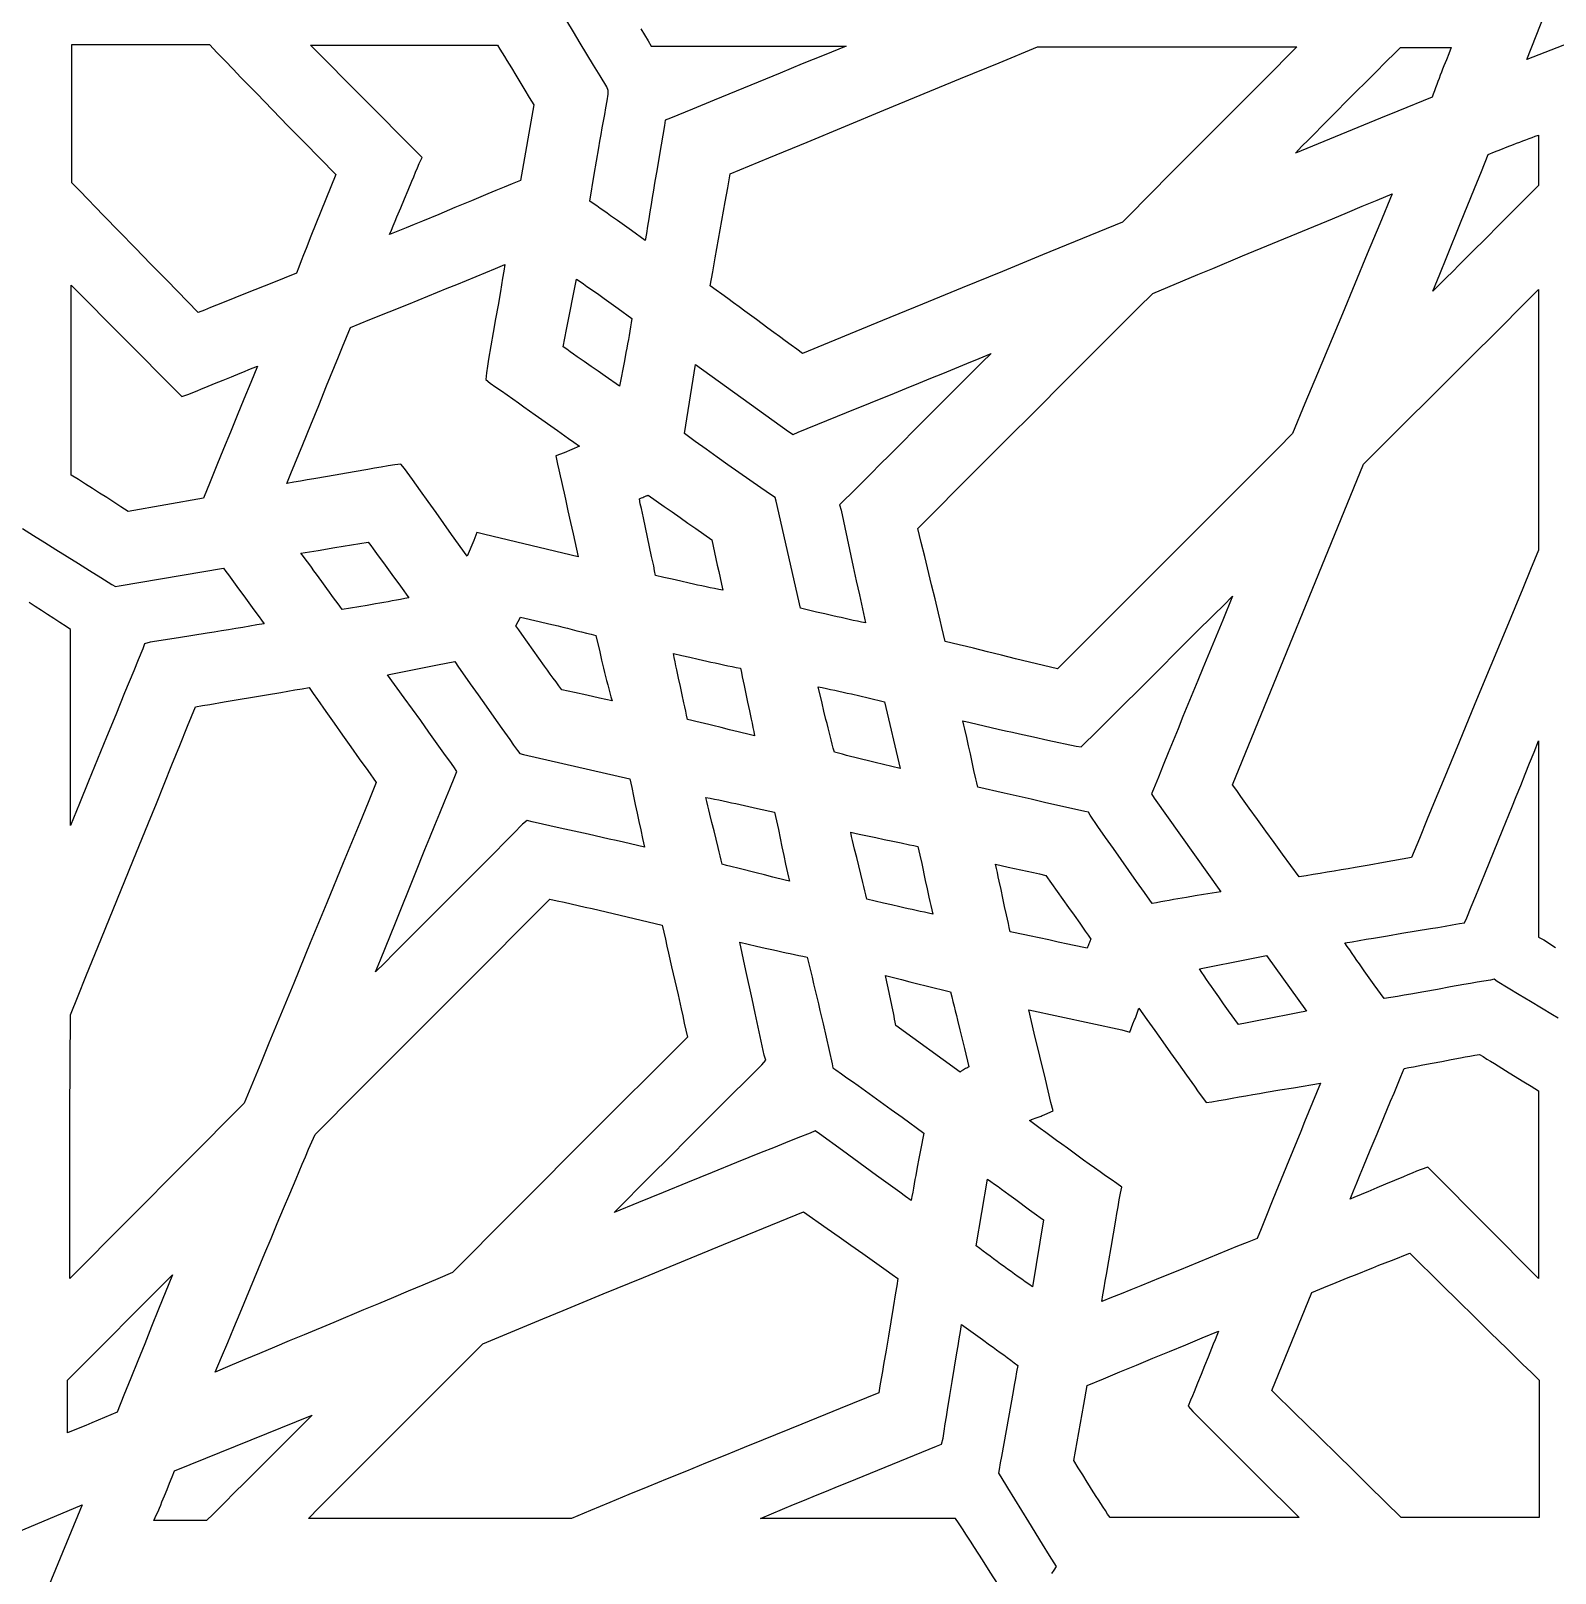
# Model space of a CAD drawing. Extents: x -500 to 500, y -1000 to 1000.
# Drawn here: x -260.9 to -23.2, y -545.5 to -305 of the extents above; entities that cross this region are included whole.
import ezdxf

# ---------------------------------------------------------------- set-up
doc = ezdxf.new("R2010")
doc.units = 0
doc.layers.add('LAYER_1', color=18, linetype='CONTINUOUS')

msp = doc.modelspace()

# ---------------------------------------------------------------- linework, layer by layer
at = {"layer": 'LAYER_1'}
for points in [[(-14.55, -304.35), (-27.68, -309.44), (-22.5, -296.36), (-35.98, -296.25), (-26.53, -286.75), (-37.36, -281.66), (-26.53, -276.57), (-35.98, -267.07), (-22.5, -266.96), (-27.68, -253.88), (-14.55, -258.97)], [(-165.83, -304.68), (-164.67, -306.55), (-164.21, -307.36), (-133.79, -307.36), (-137.21, -308.76), (-140.64, -310.16), (-144.07, -311.57), (-147.5, -312.98), (-150.94, -314.39), (-154.37, -315.8), (-157.79, -317.2), (-161.21, -318.59), (-162.02, -318.94), (-162.13, -319.75), (-162.91, -324.25), (-163.29, -326.49), (-163.67, -328.72), (-163.86, -329.84), (-164.05, -330.96), (-164.23, -332.08), (-164.42, -333.2), (-164.6, -334.32), (-164.78, -335.44), (-164.95, -336.57), (-165.13, -337.7), (-167.29, -336.13), (-168.37, -335.36), (-169.45, -334.58), (-170.53, -333.82), (-171.07, -333.44), (-171.61, -333.06), (-172.15, -332.68), (-172.69, -332.3), (-173.23, -331.93), (-173.77, -331.56), (-173.08, -327.39), (-172.73, -325.31), (-172.37, -323.22), (-172.19, -322.18), (-172.01, -321.14), (-171.83, -320.1), (-171.65, -319.06), (-171.46, -318.02), (-171.27, -316.97), (-171.08, -315.93), (-170.89, -314.89), (-170.89, -314.31), (-171.12, -313.73), (-172.16, -312.03), (-173.19, -310.33), (-174.23, -308.61), (-175.27, -306.89), (-176.3, -305.16), (-177.34, -303.43)], [(-262.25, -382.61), (-260.52, -383.7), (-258.78, -384.78), (-257.03, -385.87), (-255.28, -386.95), (-253.53, -388.04), (-251.78, -389.13), (-250.04, -390.21), (-248.31, -391.3), (-247.73, -391.64), (-247.16, -391.53), (-230.91, -388.75), (-230.52, -389.29), (-230.13, -389.83), (-229.34, -390.92), (-228.54, -392.01), (-227.75, -393.09), (-226.95, -394.18), (-226.15, -395.26), (-225.36, -396.35), (-224.97, -396.89), (-224.58, -397.43), (-225.68, -397.63), (-226.79, -397.82), (-227.89, -398.01), (-229, -398.19), (-230.11, -398.38), (-231.22, -398.56), (-232.34, -398.74), (-233.45, -398.92), (-235.67, -399.28), (-237.89, -399.63), (-242.32, -400.33), (-243.24, -400.56), (-243.47, -401.37), (-244.18, -403.08), (-244.89, -404.8), (-245.6, -406.51), (-246.31, -408.23), (-247.71, -411.66), (-249.12, -415.1), (-251.93, -421.99), (-253.34, -425.45), (-254.76, -428.92), (-254.76, -399.17), (-254.76, -398.36), (-255.45, -397.89), (-256.41, -397.27), (-257.36, -396.64), (-258.32, -396.02), (-259.28, -395.4), (-260.24, -394.77), (-261.2, -394.15)], [(-22.79, -458.92), (-23.65, -458.41), (-25.38, -457.38), (-27.11, -456.35), (-28.84, -455.31), (-32.29, -453.23), (-32.75, -452.88), (-33.33, -453), (-34.37, -453.18), (-35.4, -453.35), (-36.44, -453.53), (-37.48, -453.71), (-39.55, -454.08), (-41.62, -454.45), (-43.7, -454.82), (-45.77, -455.18), (-46.81, -455.36), (-47.85, -455.54), (-48.88, -455.72), (-49.92, -455.89), (-51.47, -453.72), (-52.25, -452.64), (-53.02, -451.55), (-53.78, -450.47), (-54.16, -449.93), (-54.54, -449.38), (-54.91, -448.84), (-55.29, -448.3), (-55.66, -447.75), (-56.03, -447.21), (-54.92, -447.02), (-53.82, -446.83), (-52.71, -446.64), (-51.6, -446.45), (-49.37, -446.08), (-47.14, -445.71), (-44.9, -445.34), (-42.66, -444.97), (-41.54, -444.78), (-40.41, -444.59), (-39.29, -444.4), (-38.17, -444.2), (-37.36, -444.09), (-37.02, -443.28), (-36.32, -441.56), (-35.63, -439.85), (-34.23, -436.41), (-31.43, -429.54), (-30.02, -426.1), (-29.32, -424.38), (-28.62, -422.65), (-27.92, -420.92), (-27.23, -419.19), (-26.53, -417.46), (-25.84, -415.72), (-25.84, -445.36), (-25.84, -446.29), (-25.03, -446.75), (-23.17, -447.92)], [(-110.09, -547.26), (-111.33, -545.32), (-112.56, -543.39), (-113.79, -541.46), (-114.41, -540.5), (-115.03, -539.54), (-115.65, -538.58), (-116.28, -537.63), (-116.74, -536.93), (-147.16, -536.93), (-145.45, -536.22), (-143.74, -535.5), (-142.03, -534.79), (-140.31, -534.09), (-138.6, -533.38), (-136.88, -532.68), (-135.16, -531.97), (-133.45, -531.27), (-130.01, -529.88), (-126.58, -528.48), (-123.15, -527.09), (-119.74, -525.7), (-118.93, -525.35), (-118.7, -524.43), (-118.53, -523.32), (-118.35, -522.21), (-118.17, -521.11), (-117.99, -520), (-117.63, -517.79), (-117.26, -515.57), (-116.89, -513.36), (-116.53, -511.14), (-116.35, -510.04), (-116.17, -508.93), (-115.99, -507.82), (-115.82, -506.72), (-114.73, -507.5), (-113.64, -508.28), (-112.54, -509.07), (-111.44, -509.86), (-110.89, -510.25), (-110.34, -510.65), (-109.79, -511.05), (-109.24, -511.45), (-108.69, -511.86), (-108.15, -512.26), (-107.6, -512.67), (-107.06, -513.08), (-107.24, -514.1), (-107.41, -515.12), (-107.59, -516.14), (-107.77, -517.16), (-108.14, -519.2), (-108.5, -521.23), (-108.87, -523.26), (-109.23, -525.28), (-109.59, -527.29), (-109.77, -528.29), (-109.94, -529.29), (-110.06, -529.87), (-109.71, -530.45), (-108.63, -532.19), (-107.55, -533.94), (-106.47, -535.69), (-105.39, -537.45), (-103.23, -540.97), (-102.15, -542.72), (-101.07, -544.46), (-101.42, -545), (-101.76, -545.54)], [(-304.53, -548.16), (-309.95, -534.85), (-296.7, -540.4), (-296.81, -526.28), (-286.68, -536.35), (-281.49, -523.16), (-276.19, -536.35), (-266.17, -526.28), (-266.17, -540.4), (-252.92, -534.85), (-258.45, -548.16)]]:
    msp.add_lwpolyline(points, dxfattribs=at)
for points in [[(-231.87, -308.41), (-230.64, -309.69), (-229.41, -310.96), (-228.18, -312.24), (-225.72, -314.77), (-223.25, -317.31), (-220.79, -319.83), (-218.33, -322.35), (-213.4, -327.39), (-214.18, -329.31), (-214.96, -331.23), (-215.73, -333.16), (-216.5, -335.09), (-217.26, -337.02), (-218.02, -338.95), (-218.4, -339.91), (-218.77, -340.87), (-219.14, -341.83), (-219.51, -342.79), (-221.45, -343.57), (-223.38, -344.33), (-227.21, -345.86), (-229.12, -346.62), (-231.03, -347.38), (-231.98, -347.76), (-232.93, -348.15), (-233.88, -348.54), (-234.83, -348.93), (-239.76, -343.89), (-242.22, -341.37), (-244.68, -338.84), (-247.14, -336.31), (-249.61, -333.77), (-250.84, -332.5), (-252.07, -331.22), (-253.3, -329.95), (-254.53, -328.67), (-254.53, -307.13), (-233.1, -307.13)], [(-187.81, -307.83), (-187.44, -308.42), (-187.08, -309.01), (-186.72, -309.59), (-186.01, -310.76), (-185.31, -311.92), (-183.91, -314.23), (-183.22, -315.38), (-182.53, -316.51), (-184.6, -328.32), (-185.87, -328.84), (-187.15, -329.37), (-188.42, -329.89), (-189.7, -330.42), (-192.25, -331.48), (-194.8, -332.54), (-197.34, -333.61), (-199.89, -334.67), (-201.17, -335.2), (-202.44, -335.72), (-203.72, -336.25), (-204.99, -336.77), (-204.71, -336.07), (-204.42, -335.38), (-204.14, -334.69), (-203.85, -333.99), (-203.27, -332.6), (-202.69, -331.21), (-202.1, -329.82), (-201.52, -328.43), (-201.24, -327.74), (-200.95, -327.04), (-200.67, -326.35), (-200.38, -325.66), (-199.92, -324.73), (-200.73, -323.92), (-217.32, -307.25), (-188.17, -307.25)], [(-65.22, -309.19), (-66.93, -310.91), (-70.34, -314.32), (-77.15, -321.14), (-80.55, -324.55), (-82.25, -326.25), (-83.94, -327.96), (-85.64, -329.67), (-87.33, -331.38), (-89.02, -333.09), (-90.7, -334.8), (-96.96, -337.36), (-103.21, -339.92), (-109.45, -342.49), (-115.69, -345.05), (-121.92, -347.61), (-128.14, -350.17), (-140.59, -355.29), (-141.5, -354.64), (-142.4, -353.98), (-143.3, -353.33), (-144.2, -352.67), (-145.1, -352.01), (-146, -351.35), (-147.79, -350.02), (-149.58, -348.7), (-150.48, -348.04), (-151.38, -347.38), (-152.28, -346.72), (-153.18, -346.06), (-154.08, -345.41), (-154.99, -344.76), (-154.6, -342.58), (-154.21, -340.4), (-153.44, -336.02), (-152.66, -331.64), (-152.27, -329.45), (-151.88, -327.28), (-145.88, -324.8), (-139.89, -322.33), (-127.92, -317.38), (-115.95, -312.43), (-109.95, -309.96), (-103.95, -307.48), (-63.51, -307.48)], [(-39.82, -308.55), (-40.21, -309.51), (-40.6, -310.47), (-40.79, -310.95), (-40.98, -311.43), (-41.16, -311.91), (-41.35, -312.4), (-41.54, -312.89), (-41.72, -313.38), (-41.9, -313.87), (-42.08, -314.36), (-42.26, -314.85), (-42.43, -315.35), (-47.79, -317.52), (-50.46, -318.61), (-53.13, -319.69), (-55.8, -320.78), (-58.45, -321.86), (-61.1, -322.95), (-63.74, -324.04), (-62.73, -322.99), (-61.71, -321.96), (-60.69, -320.92), (-59.66, -319.89), (-58.64, -318.86), (-57.62, -317.83), (-55.56, -315.77), (-51.46, -311.68), (-49.42, -309.64), (-48.4, -308.62), (-47.38, -307.6), (-39.44, -307.6)], [(-25.84, -329.13), (-26.88, -330.15), (-27.91, -331.17), (-28.94, -332.2), (-29.97, -333.23), (-31, -334.26), (-32.02, -335.29), (-34.08, -337.35), (-36.13, -339.41), (-37.16, -340.44), (-38.19, -341.47), (-39.21, -342.5), (-40.25, -343.52), (-41.28, -344.55), (-42.31, -345.57), (-41.23, -342.91), (-40.15, -340.25), (-37.99, -334.92), (-35.83, -329.58), (-34.75, -326.92), (-33.67, -324.27), (-32.69, -323.88), (-31.7, -323.49), (-30.73, -323.1), (-29.76, -322.72), (-29.27, -322.53), (-28.78, -322.34), (-28.3, -322.16), (-27.81, -321.97), (-27.32, -321.79), (-26.83, -321.61), (-26.34, -321.43), (-25.84, -321.26)], [(-50.6, -335.09), (-52.54, -339.76), (-56.43, -349.1), (-60.32, -358.44), (-62.26, -363.11), (-64.2, -367.8), (-66.49, -370.09), (-68.78, -372.39), (-73.36, -376.98), (-77.94, -381.56), (-82.52, -386.14), (-87.1, -390.72), (-91.68, -395.31), (-96.26, -399.9), (-98.55, -402.19), (-100.84, -404.49), (-101.94, -404.23), (-103.04, -403.97), (-104.14, -403.7), (-105.23, -403.43), (-107.42, -402.89), (-109.6, -402.35), (-111.78, -401.81), (-113.96, -401.27), (-115.06, -401), (-116.16, -400.74), (-117.25, -400.47), (-118.35, -400.21), (-118.61, -399.1), (-118.88, -398), (-119.14, -396.89), (-119.41, -395.78), (-119.95, -393.57), (-120.49, -391.37), (-121.56, -386.97), (-122.09, -384.79), (-122.36, -383.7), (-122.62, -382.61), (-113.46, -373.41), (-108.88, -368.81), (-104.3, -364.22), (-99.72, -359.63), (-95.14, -355.05), (-92.85, -352.76), (-90.56, -350.48), (-88.27, -348.2), (-85.98, -345.92), (-83.65, -344.94), (-81.31, -343.97), (-78.98, -343), (-76.65, -342.03), (-71.98, -340.09), (-67.32, -338.16), (-62.65, -336.23), (-57.98, -334.29), (-55.65, -333.32), (-53.32, -332.35), (-50.98, -331.38), (-48.65, -330.4)], [(-187.19, -342.46), (-187.37, -343.53), (-187.55, -344.59), (-187.73, -345.65), (-188.09, -347.78), (-188.46, -349.89), (-188.83, -352.01), (-189.19, -354.11), (-189.55, -356.21), (-189.73, -357.26), (-189.9, -358.3), (-190.01, -359.34), (-189.32, -359.92), (-188.44, -360.53), (-187.56, -361.14), (-186.68, -361.76), (-185.8, -362.37), (-184.92, -362.99), (-184.05, -363.61), (-182.31, -364.84), (-178.84, -367.31), (-177.11, -368.54), (-176.25, -369.15), (-175.38, -369.76), (-177.8, -370.81), (-179.07, -371.27), (-178.84, -372.54), (-178.62, -373.45), (-178.41, -374.36), (-178.2, -375.28), (-177.99, -376.19), (-177.79, -377.1), (-177.59, -378.01), (-177.18, -379.82), (-176.79, -381.63), (-176.39, -383.43), (-175.61, -387.01), (-190.13, -383.54), (-191.4, -383.19), (-191.86, -384.47), (-192.89, -386.9), (-195.32, -383.51), (-197.75, -380.11), (-198.97, -378.4), (-200.2, -376.69), (-201.44, -374.97), (-202.69, -373.24), (-203.26, -372.54), (-204.19, -372.66), (-205.24, -372.83), (-206.3, -373.01), (-207.35, -373.19), (-208.4, -373.37), (-210.5, -373.74), (-212.6, -374.1), (-214.69, -374.47), (-216.79, -374.84), (-217.84, -375.02), (-218.89, -375.2), (-219.95, -375.38), (-221.01, -375.55), (-220.38, -374.03), (-219.76, -372.51), (-219.14, -370.99), (-218.52, -369.47), (-217.28, -366.43), (-216.05, -363.4), (-214.82, -360.36), (-213.59, -357.32), (-212.97, -355.8), (-212.35, -354.28), (-211.72, -352.76), (-211.1, -351.24), (-208.07, -350.02), (-205.05, -348.81), (-202.03, -347.59), (-200.52, -346.98), (-199.02, -346.36), (-197.51, -345.75), (-196, -345.13), (-194.5, -344.52), (-193, -343.9), (-191.5, -343.28), (-190.01, -342.65), (-188.51, -342.03), (-187.02, -341.4)], [(-175.3, -344.09), (-174.76, -344.46), (-174.22, -344.83), (-173.68, -345.21), (-173.14, -345.59), (-172.6, -345.97), (-171.52, -346.74), (-170.44, -347.51), (-169.36, -348.29), (-167.2, -349.85), (-167.31, -350.5), (-167.42, -351.16), (-167.54, -351.82), (-167.65, -352.47), (-167.77, -353.13), (-167.89, -353.8), (-168.02, -354.46), (-168.14, -355.12), (-168.39, -356.44), (-168.64, -357.76), (-168.9, -359.08), (-169.16, -360.39), (-171.39, -358.84), (-172.49, -358.08), (-173.58, -357.32), (-174.67, -356.56), (-175.76, -355.8), (-176.3, -355.41), (-176.84, -355.03), (-177.38, -354.64), (-177.92, -354.25), (-177.66, -352.91), (-177.4, -351.58), (-176.88, -348.94), (-176.36, -346.32), (-175.84, -343.72)], [(-238.06, -361.31), (-237.37, -362.01), (-236.33, -361.66), (-235.66, -361.38), (-234.99, -361.1), (-234.32, -360.82), (-233.65, -360.55), (-232.31, -360), (-230.97, -359.46), (-229.63, -358.92), (-228.29, -358.37), (-227.62, -358.1), (-226.95, -357.82), (-226.28, -357.54), (-225.61, -357.26), (-226.66, -359.83), (-227.71, -362.4), (-228.76, -364.98), (-229.82, -367.56), (-230.88, -370.15), (-231.93, -372.73), (-232.98, -375.3), (-234.02, -377.87), (-245.78, -379.95), (-246.89, -379.22), (-248, -378.49), (-249.11, -377.78), (-250.21, -377.07), (-251.31, -376.37), (-252.42, -375.67), (-253.53, -374.97), (-254.65, -374.28), (-254.65, -344.64)], [(-25.84, -385.97), (-27.07, -388.97), (-28.31, -391.96), (-29.54, -394.96), (-30.78, -397.95), (-33.26, -403.94), (-35.75, -409.93), (-38.23, -415.93), (-40.71, -421.92), (-41.95, -424.91), (-43.19, -427.91), (-44.42, -430.9), (-45.66, -433.9), (-50.04, -434.68), (-52.23, -435.06), (-54.41, -435.45), (-55.5, -435.64), (-56.59, -435.82), (-57.69, -436.01), (-58.78, -436.19), (-59.87, -436.38), (-60.97, -436.56), (-62.07, -436.73), (-63.17, -436.91), (-65.76, -433.35), (-67.06, -431.56), (-68.35, -429.77), (-69.65, -427.98), (-70.94, -426.18), (-72.24, -424.37), (-72.89, -423.46), (-73.54, -422.55), (-53.14, -372.54), (-46.32, -365.77), (-42.91, -362.38), (-39.49, -358.98), (-36.08, -355.58), (-32.67, -352.18), (-30.96, -350.47), (-29.25, -348.76), (-27.55, -347.05), (-25.84, -345.34)], [(-112.66, -356.73), (-114.1, -358.16), (-115.54, -359.6), (-116.98, -361.04), (-118.42, -362.48), (-119.86, -363.92), (-122.73, -366.81), (-125.61, -369.7), (-127.04, -371.14), (-128.48, -372.58), (-129.92, -374.02), (-131.36, -375.46), (-132.81, -376.9), (-134.25, -378.33), (-134.83, -378.91), (-134.6, -379.72), (-133.65, -384.15), (-132.7, -388.56), (-132.22, -390.76), (-131.75, -392.95), (-131.27, -395.14), (-130.8, -397.32), (-131.42, -397.18), (-132.05, -397.05), (-132.69, -396.91), (-133.32, -396.78), (-133.96, -396.63), (-134.59, -396.49), (-135.23, -396.35), (-135.87, -396.2), (-137.14, -395.91), (-138.41, -395.61), (-139.68, -395.3), (-140.93, -395), (-144.74, -378.33), (-144.85, -377.75), (-145.43, -377.4), (-147.12, -376.23), (-148.82, -375.04), (-150.52, -373.84), (-152.23, -372.64), (-153.93, -371.44), (-155.63, -370.22), (-157.33, -369.01), (-158.18, -368.4), (-159.02, -367.8), (-157.29, -357.03), (-142.78, -367.45), (-142.09, -367.91), (-141.28, -367.56), (-133.76, -364.52), (-130, -363), (-126.25, -361.47), (-124.37, -360.71), (-122.49, -359.94), (-120.61, -359.17), (-118.73, -358.4), (-116.85, -357.63), (-114.97, -356.85), (-113.09, -356.07), (-111.21, -355.29)], [(-163.42, -378.27), (-162.18, -379.14), (-160.95, -380.01), (-159.71, -380.88), (-158.48, -381.75), (-157.25, -382.61), (-156.01, -383.48), (-154.76, -384.35), (-154.33, -386.35), (-153.9, -388.33), (-153.68, -389.31), (-153.46, -390.29), (-153.25, -391.26), (-153.03, -392.22), (-153.68, -392.09), (-154.33, -391.96), (-154.99, -391.82), (-155.64, -391.68), (-156.3, -391.54), (-156.96, -391.4), (-157.62, -391.25), (-158.27, -391.11), (-159.59, -390.81), (-160.91, -390.51), (-162.21, -390.21), (-163.52, -389.91), (-163.67, -389.17), (-163.82, -388.43), (-164.14, -386.94), (-164.46, -385.44), (-164.78, -383.94), (-165.11, -382.45), (-165.43, -380.95), (-165.74, -379.46), (-165.9, -378.72), (-166.05, -377.98), (-165.71, -377.81), (-165.53, -377.73), (-165.36, -377.65), (-165.19, -377.58), (-165.1, -377.54), (-165.01, -377.51), (-164.93, -377.48), (-164.84, -377.45), (-164.75, -377.43), (-164.67, -377.4)], [(-207.94, -385.24), (-207.55, -385.78), (-206.76, -386.87), (-205.96, -387.95), (-205.16, -389.04), (-204.37, -390.12), (-203.57, -391.21), (-202.78, -392.29), (-202.39, -392.84), (-202, -393.38), (-202.64, -393.51), (-203.29, -393.64), (-203.94, -393.76), (-204.59, -393.88), (-205.24, -394), (-205.88, -394.12), (-206.53, -394.23), (-207.18, -394.35), (-208.48, -394.57), (-209.77, -394.8), (-212.37, -395.23), (-212.77, -394.69), (-213.18, -394.14), (-213.59, -393.59), (-213.99, -393.04), (-214.39, -392.49), (-214.79, -391.94), (-215.59, -390.83), (-216.39, -389.73), (-216.79, -389.17), (-217.19, -388.62), (-217.6, -388.07), (-218, -387.52), (-218.41, -386.98), (-218.82, -386.43), (-217.48, -386.22), (-216.16, -386), (-213.53, -385.57), (-210.93, -385.13), (-208.33, -384.7)], [(-75.09, -396.89), (-76.65, -400.64), (-77.42, -402.51), (-78.2, -404.39), (-78.97, -406.27), (-79.74, -408.15), (-80.52, -410.04), (-81.29, -411.92), (-82.05, -413.81), (-82.82, -415.7), (-83.58, -417.58), (-84.35, -419.47), (-85.11, -421.36), (-85.86, -423.25), (-86.21, -423.94), (-85.75, -424.64), (-75.38, -439.22), (-78.06, -439.66), (-79.4, -439.88), (-80.74, -440.11), (-81.41, -440.22), (-82.08, -440.34), (-82.75, -440.46), (-83.42, -440.58), (-84.09, -440.7), (-84.76, -440.82), (-85.43, -440.95), (-86.09, -441.08), (-87.3, -439.34), (-88.51, -437.62), (-89.72, -435.9), (-90.93, -434.19), (-92.14, -432.47), (-93.35, -430.75), (-94.56, -429.03), (-95.77, -427.3), (-96, -426.84), (-96.58, -426.72), (-98.69, -426.24), (-100.79, -425.77), (-102.89, -425.29), (-104.97, -424.81), (-109.14, -423.86), (-113.28, -422.9), (-113.43, -422.25), (-113.58, -421.6), (-113.87, -420.31), (-114.16, -419.03), (-114.44, -417.75), (-114.72, -416.47), (-115, -415.18), (-115.29, -413.89), (-115.44, -413.25), (-115.59, -412.6), (-114.49, -412.86), (-113.39, -413.11), (-112.28, -413.37), (-111.18, -413.62), (-110.08, -413.87), (-108.98, -414.12), (-107.88, -414.36), (-106.78, -414.61), (-104.57, -415.09), (-102.37, -415.58), (-97.96, -416.53), (-97.16, -416.65), (-96.58, -416.07), (-95.13, -414.64), (-93.69, -413.21), (-90.81, -410.34), (-87.93, -407.47), (-85.06, -404.61), (-82.18, -401.74), (-79.31, -398.88), (-76.43, -396.01), (-74.98, -394.58), (-73.54, -393.15)], [(-181.66, -397.09), (-180.19, -397.44), (-178.72, -397.79), (-177.99, -397.97), (-177.25, -398.15), (-176.52, -398.34), (-175.79, -398.52), (-175.05, -398.71), (-174.32, -398.9), (-173.58, -399.09), (-172.85, -399.28), (-172.24, -401.82), (-171.93, -403.1), (-171.62, -404.38), (-171.47, -405.02), (-171.31, -405.66), (-171.15, -406.3), (-170.98, -406.94), (-170.82, -407.57), (-170.65, -408.21), (-170.48, -408.84), (-170.31, -409.47), (-171.3, -409.25), (-172.28, -409.04), (-174.23, -408.6), (-176.18, -408.17), (-177.16, -407.95), (-178.15, -407.74), (-178.6, -407.13), (-179.05, -406.51), (-179.5, -405.9), (-179.94, -405.28), (-180.39, -404.67), (-180.83, -404.05), (-181.72, -402.8), (-183.49, -400.3), (-184.39, -399.04), (-184.84, -398.41), (-185.29, -397.78), (-184.6, -396.39)], [(-194.25, -404.2), (-193.64, -405.07), (-192.42, -406.81), (-191.19, -408.55), (-189.96, -410.28), (-188.73, -412.02), (-187.5, -413.76), (-186.27, -415.49), (-185.67, -416.36), (-185.06, -417.23), (-184.71, -417.69), (-184.14, -417.81), (-167.55, -421.63), (-167.4, -422.3), (-167.25, -422.97), (-166.96, -424.3), (-166.68, -425.63), (-166.4, -426.95), (-166.11, -428.28), (-165.83, -429.6), (-165.54, -430.94), (-165.39, -431.61), (-165.24, -432.28), (-166.35, -432.02), (-167.45, -431.76), (-168.55, -431.51), (-169.65, -431.26), (-170.75, -431.01), (-171.85, -430.76), (-174.04, -430.27), (-176.23, -429.78), (-178.42, -429.3), (-182.76, -428.34), (-183.56, -428.11), (-184.25, -428.69), (-185.68, -430.14), (-187.11, -431.59), (-188.54, -433.04), (-189.97, -434.49), (-191.41, -435.93), (-192.84, -437.37), (-195.72, -440.25), (-201.46, -445.99), (-204.32, -448.86), (-205.75, -450.29), (-207.18, -451.73), (-206.4, -449.82), (-205.63, -447.91), (-204.09, -444.09), (-201.02, -436.46), (-199.48, -432.65), (-198.71, -430.75), (-197.95, -428.85), (-197.18, -426.96), (-196.4, -425.06), (-195.63, -423.17), (-194.85, -421.28), (-194.51, -420.47), (-194.97, -419.77), (-195.62, -418.86), (-196.26, -417.96), (-197.56, -416.15), (-198.86, -414.35), (-200.15, -412.55), (-201.45, -410.77), (-202.75, -408.98), (-205.34, -405.42), (-202.74, -404.9), (-200.14, -404.38), (-197.51, -403.86), (-196.19, -403.6), (-194.85, -403.34)], [(-159.45, -402.37), (-158.16, -402.67), (-156.86, -402.97), (-156.2, -403.12), (-155.55, -403.26), (-154.9, -403.41), (-154.24, -403.55), (-153.58, -403.7), (-152.93, -403.84), (-152.26, -403.98), (-151.6, -404.11), (-150.94, -404.25), (-150.27, -404.38), (-150.14, -405.05), (-150, -405.72), (-149.87, -406.39), (-149.73, -407.05), (-149.45, -408.37), (-149.17, -409.69), (-148.89, -411), (-148.61, -412.31), (-148.48, -412.96), (-148.34, -413.61), (-148.21, -414.26), (-148.08, -414.91), (-148.73, -414.76), (-149.37, -414.6), (-150.02, -414.45), (-150.67, -414.29), (-151.97, -413.96), (-153.28, -413.64), (-154.59, -413.31), (-155.24, -413.15), (-155.9, -412.99), (-156.56, -412.83), (-157.23, -412.67), (-157.89, -412.52), (-158.56, -412.37), (-158.69, -411.72), (-158.83, -411.07), (-158.96, -410.42), (-159.1, -409.78), (-159.38, -408.5), (-159.66, -407.21), (-159.94, -405.93), (-160.21, -404.65), (-160.35, -404.01), (-160.49, -403.36), (-160.62, -402.71), (-160.75, -402.06)], [(-216.9, -408.32), (-216.25, -409.25), (-214.96, -411.1), (-213.66, -412.95), (-212.35, -414.8), (-211.04, -416.64), (-209.72, -418.49), (-208.4, -420.34), (-207.07, -422.21), (-208.36, -425.33), (-209.65, -428.46), (-210.94, -431.58), (-212.23, -434.71), (-214.81, -440.96), (-217.38, -447.21), (-219.95, -453.46), (-222.52, -459.71), (-223.81, -462.84), (-225.1, -465.97), (-226.39, -469.09), (-227.69, -472.22), (-254.88, -499.54), (-254.88, -489.28), (-254.87, -484.13), (-254.86, -478.99), (-254.86, -476.42), (-254.85, -473.85), (-254.84, -471.27), (-254.83, -468.7), (-254.82, -466.14), (-254.8, -463.57), (-254.78, -461), (-254.76, -458.44), (-253.55, -455.45), (-252.34, -452.45), (-249.91, -446.46), (-245.03, -434.46), (-242.59, -428.46), (-241.37, -425.45), (-240.15, -422.45), (-238.93, -419.44), (-237.72, -416.43), (-236.5, -413.41), (-235.29, -410.4), (-234.17, -410.2), (-233.05, -410.01), (-230.82, -409.63), (-228.59, -409.26), (-226.38, -408.89), (-224.17, -408.52), (-221.96, -408.15), (-220.86, -407.96), (-219.75, -407.77), (-218.65, -407.58), (-217.55, -407.39)], [(-137.52, -407.4), (-136.87, -407.54), (-136.23, -407.67), (-135.58, -407.81), (-134.93, -407.95), (-134.28, -408.1), (-133.63, -408.24), (-132.99, -408.39), (-131.69, -408.68), (-130.39, -408.98), (-127.8, -409.59), (-125.38, -420.01), (-126.68, -419.7), (-127.97, -419.4), (-129.26, -419.09), (-129.91, -418.93), (-130.55, -418.78), (-131.19, -418.62), (-131.83, -418.46), (-132.47, -418.3), (-133.11, -418.13), (-133.74, -417.97), (-134.38, -417.8), (-135.01, -417.63), (-135.64, -417.46), (-135.81, -416.83), (-135.98, -416.2), (-136.14, -415.56), (-136.31, -414.92), (-136.47, -414.29), (-136.63, -413.65), (-136.79, -413.01), (-136.95, -412.37), (-137.26, -411.09), (-137.56, -409.81), (-138.17, -407.27)], [(-155.01, -424.65), (-154.34, -424.79), (-153.67, -424.92), (-153, -425.06), (-152.33, -425.2), (-151.66, -425.35), (-150.99, -425.49), (-150.32, -425.64), (-148.99, -425.93), (-147.65, -426.23), (-144.97, -426.84), (-144.82, -427.51), (-144.67, -428.18), (-144.52, -428.86), (-144.38, -429.53), (-144.1, -430.87), (-143.82, -432.22), (-143.53, -433.57), (-143.25, -434.91), (-143.11, -435.58), (-142.96, -436.26), (-142.81, -436.93), (-142.66, -437.6), (-143.31, -437.43), (-143.96, -437.26), (-144.61, -437.09), (-145.26, -436.93), (-146.56, -436.6), (-147.86, -436.27), (-150.49, -435.62), (-151.81, -435.28), (-152.48, -435.11), (-153.15, -434.94), (-153.3, -434.29), (-153.45, -433.64), (-153.61, -432.99), (-153.77, -432.34), (-154.09, -431.03), (-154.41, -429.73), (-154.74, -428.43), (-155.06, -427.13), (-155.22, -426.47), (-155.37, -425.82), (-155.53, -425.17), (-155.68, -424.52)], [(-132.45, -430.09), (-131.8, -430.23), (-130.49, -430.5), (-129.18, -430.78), (-127.86, -431.06), (-126.54, -431.34), (-125.23, -431.62), (-123.92, -431.9), (-123.27, -432.03), (-122.62, -432.16), (-122.47, -432.83), (-122.32, -433.5), (-122.03, -434.83), (-121.46, -437.47), (-121.18, -438.78), (-120.9, -440.09), (-120.76, -440.74), (-120.61, -441.39), (-120.46, -442.05), (-120.31, -442.7), (-120.96, -442.57), (-121.6, -442.43), (-122.25, -442.29), (-122.89, -442.16), (-123.53, -442.02), (-124.16, -441.87), (-124.8, -441.73), (-125.44, -441.58), (-126.71, -441.29), (-127.99, -440.99), (-130.57, -440.38), (-130.72, -439.73), (-130.87, -439.08), (-131.03, -438.43), (-131.19, -437.78), (-131.51, -436.47), (-131.83, -435.17), (-132.16, -433.87), (-132.48, -432.57), (-132.64, -431.92), (-132.79, -431.26), (-132.95, -430.61), (-133.1, -429.96)], [(-108.53, -435.37), (-106.56, -435.81), (-105.58, -436.03), (-104.61, -436.24), (-103.64, -436.46), (-102.68, -436.68), (-101.78, -437.93), (-100.89, -439.18), (-100.01, -440.42), (-99.13, -441.66), (-98.26, -442.89), (-97.39, -444.13), (-96.52, -445.38), (-96.09, -446), (-95.66, -446.63), (-95.7, -446.72), (-95.74, -446.81), (-95.78, -446.89), (-95.81, -446.98), (-95.88, -447.15), (-95.95, -447.33), (-96.01, -447.5), (-96.08, -447.67), (-96.11, -447.76), (-96.15, -447.85), (-96.19, -447.94), (-96.23, -448.02), (-96.99, -447.87), (-97.74, -447.71), (-98.49, -447.56), (-99.24, -447.4), (-100.73, -447.07), (-102.22, -446.75), (-103.72, -446.42), (-105.21, -446.1), (-105.96, -445.94), (-106.71, -445.78), (-107.46, -445.63), (-108.22, -445.48), (-108.37, -444.82), (-108.51, -444.17), (-108.66, -443.51), (-108.8, -442.85), (-109.09, -441.53), (-109.37, -440.21), (-109.65, -438.88), (-109.93, -437.56), (-110.08, -436.9), (-110.22, -436.25), (-110.37, -435.59), (-110.52, -434.94)], [(-178.89, -440.62), (-177.79, -440.86), (-176.7, -441.11), (-175.6, -441.36), (-174.51, -441.61), (-173.42, -441.86), (-172.33, -442.11), (-171.24, -442.36), (-169.05, -442.88), (-166.87, -443.39), (-162.48, -444.43), (-162.24, -445.52), (-162, -446.6), (-161.76, -447.69), (-161.51, -448.78), (-161.02, -450.95), (-160.52, -453.13), (-160.02, -455.31), (-159.53, -457.51), (-159.29, -458.6), (-159.04, -459.71), (-158.8, -460.81), (-158.56, -461.91), (-160.85, -464.19), (-163.14, -466.48), (-165.43, -468.76), (-167.72, -471.05), (-172.3, -475.63), (-176.88, -480.22), (-181.46, -484.81), (-186.04, -489.41), (-195.2, -498.61), (-197.49, -499.59), (-199.79, -500.56), (-202.1, -501.53), (-204.41, -502.5), (-206.73, -503.47), (-209.05, -504.44), (-213.69, -506.37), (-218.33, -508.3), (-220.65, -509.27), (-222.97, -510.24), (-225.28, -511.21), (-227.59, -512.18), (-229.89, -513.15), (-232.18, -514.13), (-231.21, -511.82), (-230.24, -509.51), (-229.27, -507.2), (-228.31, -504.89), (-224.45, -495.6), (-223.48, -493.28), (-222.51, -490.96), (-221.54, -488.64), (-220.56, -486.32), (-219.59, -484), (-218.61, -481.69), (-218.11, -480.54), (-217.62, -479.38), (-217.12, -478.23), (-216.63, -477.08), (-214.34, -474.78), (-212.05, -472.48), (-207.47, -467.89), (-202.89, -463.31), (-198.31, -458.73), (-193.73, -454.15), (-189.15, -449.57), (-184.57, -444.98), (-182.28, -442.68), (-179.99, -440.38)], [(-149.08, -447.4), (-147.77, -447.7), (-146.46, -448), (-145.14, -448.3), (-144.48, -448.44), (-143.82, -448.59), (-143.16, -448.73), (-142.51, -448.87), (-141.85, -449.01), (-141.2, -449.15), (-140.55, -449.28), (-139.9, -449.41), (-139.64, -450.45), (-139.38, -451.5), (-139.13, -452.54), (-138.88, -453.58), (-138.63, -454.62), (-138.39, -455.66), (-138.14, -456.7), (-137.9, -457.75), (-137.41, -459.83), (-136.93, -461.91), (-135.98, -466.08), (-135.87, -466.66), (-135.4, -467.01), (-134.54, -467.62), (-133.68, -468.23), (-132.81, -468.84), (-131.95, -469.46), (-130.23, -470.69), (-128.51, -471.93), (-126.79, -473.17), (-125.08, -474.4), (-121.69, -476.85), (-122.21, -479.52), (-122.47, -480.84), (-122.72, -482.16), (-122.96, -483.47), (-123.08, -484.12), (-123.2, -484.78), (-123.32, -485.43), (-123.43, -486.08), (-123.54, -486.73), (-123.65, -487.38), (-124.56, -486.73), (-125.46, -486.08), (-127.26, -484.78), (-129.05, -483.48), (-130.84, -482.17), (-132.62, -480.87), (-134.39, -479.57), (-137.94, -476.96), (-138.63, -476.5), (-139.44, -476.85), (-141.34, -477.61), (-143.24, -478.37), (-145.15, -479.14), (-147.06, -479.91), (-150.88, -481.45), (-154.7, -483), (-158.53, -484.55), (-162.35, -486.11), (-166.16, -487.67), (-169.97, -489.24), (-164.2, -483.44), (-161.32, -480.55), (-158.45, -477.67), (-155.57, -474.8), (-152.7, -471.93), (-151.26, -470.5), (-149.82, -469.06), (-148.37, -467.63), (-146.93, -466.2), (-146.35, -465.5), (-146.58, -464.69), (-147.06, -462.52), (-147.53, -460.33), (-148.01, -458.14), (-148.48, -455.94), (-149.43, -451.52), (-150.38, -447.1)], [(-62.02, -457.86), (-63.35, -458.12), (-64.68, -458.38), (-67.32, -458.9), (-69.95, -459.43), (-71.28, -459.69), (-72.62, -459.95), (-74.17, -457.78), (-74.94, -456.69), (-75.71, -455.6), (-76.48, -454.52), (-76.85, -453.98), (-77.23, -453.43), (-77.61, -452.89), (-77.98, -452.35), (-78.35, -451.81), (-78.72, -451.26), (-77.42, -451), (-76.11, -450.74), (-73.48, -450.22), (-70.85, -449.7), (-69.54, -449.44), (-68.24, -449.18)], [(-127.06, -452.46), (-126.43, -452.61), (-125.16, -452.93), (-123.89, -453.25), (-122.62, -453.58), (-121.34, -453.9), (-120.07, -454.23), (-118.8, -454.54), (-118.17, -454.7), (-117.55, -454.85), (-117.35, -455.59), (-117.16, -456.33), (-116.98, -457.07), (-116.79, -457.8), (-116.61, -458.54), (-116.42, -459.27), (-116.06, -460.74), (-115.71, -462.2), (-115.36, -463.66), (-114.67, -466.54), (-115.01, -466.72), (-115.19, -466.81), (-115.36, -466.91), (-115.53, -467.01), (-115.62, -467.06), (-115.7, -467.11), (-115.79, -467.17), (-115.88, -467.23), (-115.96, -467.29), (-116.05, -467.36), (-126.07, -460.06), (-126.16, -459.58), (-126.25, -459.1), (-126.34, -458.62), (-126.44, -458.13), (-126.53, -457.65), (-126.63, -457.16), (-126.73, -456.67), (-126.84, -456.18), (-127.04, -455.21), (-127.26, -454.23), (-127.47, -453.27), (-127.69, -452.31)], [(-87.54, -458.27), (-86.92, -459.14), (-85.68, -460.87), (-84.45, -462.61), (-83.21, -464.35), (-81.98, -466.08), (-80.75, -467.82), (-79.51, -469.55), (-78.89, -470.42), (-78.26, -471.29), (-77.68, -472.1), (-76.76, -471.99), (-75.7, -471.79), (-74.65, -471.6), (-73.59, -471.41), (-72.53, -471.22), (-71.47, -471.04), (-70.41, -470.86), (-69.35, -470.68), (-68.29, -470.5), (-66.18, -470.14), (-64.06, -469.79), (-59.83, -469.09), (-60.45, -470.59), (-61.08, -472.09), (-61.7, -473.6), (-62.32, -475.1), (-62.93, -476.61), (-63.55, -478.12), (-64.78, -481.15), (-67.25, -487.21), (-68.49, -490.25), (-69.11, -491.77), (-69.73, -493.29), (-71.25, -493.9), (-72.76, -494.51), (-74.27, -495.12), (-75.78, -495.74), (-78.81, -496.97), (-81.83, -498.21), (-84.86, -499.44), (-87.88, -500.68), (-89.39, -501.29), (-90.9, -501.91), (-92.42, -502.52), (-93.93, -503.13), (-93.76, -502.07), (-93.58, -501.01), (-93.4, -499.95), (-93.22, -498.89), (-92.86, -496.78), (-92.49, -494.68), (-92.12, -492.57), (-91.76, -490.46), (-91.58, -489.41), (-91.4, -488.35), (-91.22, -487.29), (-91.05, -486.23), (-90.82, -485.3), (-91.62, -484.72), (-92.49, -484.11), (-93.35, -483.5), (-94.21, -482.9), (-95.06, -482.29), (-95.91, -481.68), (-96.77, -481.07), (-97.62, -480.46), (-98.47, -479.84), (-99.31, -479.23), (-100.16, -478.61), (-101, -478), (-101.85, -477.38), (-102.69, -476.76), (-103.53, -476.13), (-104.38, -475.51), (-105.22, -474.88), (-105.07, -474.82), (-104.92, -474.75), (-104.77, -474.7), (-104.61, -474.64), (-104.31, -474.53), (-104.01, -474.42), (-103.71, -474.31), (-103.41, -474.2), (-103.25, -474.14), (-103.1, -474.08), (-102.95, -474.02), (-102.8, -473.95), (-101.53, -473.38), (-101.88, -472.1), (-102.31, -470.28), (-102.74, -468.47), (-103.61, -464.87), (-104.47, -461.26), (-104.9, -459.45), (-105.33, -457.63), (-90.82, -460.76), (-89.55, -461.1), (-89.09, -459.83), (-88.83, -459.22), (-88.71, -458.92), (-88.59, -458.61), (-88.53, -458.46), (-88.47, -458.31), (-88.41, -458.16), (-88.36, -458.01), (-88.31, -457.86), (-88.26, -457.7), (-88.21, -457.55), (-88.17, -457.4)], [(-34.47, -464.94), (-33.89, -465.31), (-33.31, -465.67), (-32.73, -466.03), (-31.56, -466.75), (-30.41, -467.46), (-28.11, -468.86), (-26.97, -469.55), (-25.84, -470.25), (-25.84, -499.54), (-42.43, -482.87), (-43.12, -482.17), (-44.16, -482.52), (-44.85, -482.8), (-45.54, -483.09), (-46.23, -483.38), (-46.92, -483.67), (-48.31, -484.25), (-49.69, -484.84), (-51.07, -485.42), (-52.45, -486), (-53.14, -486.29), (-53.84, -486.58), (-54.53, -486.87), (-55.22, -487.15), (-54.7, -485.87), (-54.18, -484.6), (-53.65, -483.32), (-53.13, -482.05), (-52.07, -479.5), (-51.01, -476.96), (-49.96, -474.42), (-48.9, -471.88), (-48.37, -470.61), (-47.85, -469.33), (-47.33, -468.06), (-46.81, -466.78), (-46.07, -466.64), (-45.34, -466.51), (-44.6, -466.38), (-43.87, -466.24), (-42.4, -465.96), (-40.93, -465.68), (-39.46, -465.4), (-37.99, -465.12), (-37.26, -464.98), (-36.53, -464.84), (-35.79, -464.71), (-35.06, -464.58)], [(-111.23, -484.42), (-110.67, -484.81), (-110.11, -485.21), (-109.56, -485.61), (-109.01, -486.01), (-108.46, -486.41), (-107.37, -487.21), (-105.19, -488.81), (-104.11, -489.61), (-103.57, -490), (-103.03, -490.39), (-104.76, -500.81), (-105.32, -500.42), (-105.88, -500.03), (-106.43, -499.64), (-106.99, -499.25), (-107.54, -498.86), (-108.09, -498.46), (-108.63, -498.07), (-109.18, -497.67), (-109.72, -497.28), (-110.27, -496.88), (-110.81, -496.48), (-111.35, -496.07), (-111.89, -495.67), (-112.43, -495.26), (-112.97, -494.86), (-113.51, -494.44), (-111.79, -484.03)], [(-136.76, -491.72), (-134.91, -493.03), (-133.06, -494.33), (-131.21, -495.63), (-129.38, -496.93), (-127.55, -498.24), (-126.64, -498.89), (-125.73, -499.54), (-125.92, -500.67), (-126.11, -501.79), (-126.49, -504.03), (-126.86, -506.27), (-127.22, -508.5), (-127.59, -510.72), (-127.96, -512.94), (-128.15, -514.05), (-128.34, -515.15), (-128.53, -516.26), (-128.72, -517.37), (-134.73, -519.8), (-140.73, -522.23), (-146.73, -524.67), (-149.73, -525.89), (-152.73, -527.11), (-155.73, -528.33), (-158.72, -529.55), (-161.71, -530.78), (-164.71, -532), (-167.7, -533.23), (-170.68, -534.46), (-173.67, -535.7), (-176.65, -536.93), (-217.66, -536.93), (-215.96, -535.22), (-214.25, -533.51), (-210.84, -530.09), (-207.43, -526.69), (-204.03, -523.29), (-200.63, -519.89), (-197.23, -516.5), (-193.85, -513.11), (-192.16, -511.42), (-190.48, -509.73), (-187.34, -508.43), (-184.21, -507.13), (-181.08, -505.83), (-177.95, -504.54), (-171.69, -501.95), (-165.43, -499.38), (-152.94, -494.24), (-146.7, -491.68), (-140.47, -489.12)], [(-40.87, -500.55), (-38.36, -503.03), (-35.85, -505.5), (-33.33, -507.98), (-30.8, -510.45), (-29.54, -511.69), (-28.27, -512.92), (-27, -514.16), (-25.72, -515.4), (-25.72, -536.82), (-47.27, -536.82), (-52.28, -531.87), (-54.79, -529.39), (-57.31, -526.92), (-59.83, -524.44), (-62.35, -521.97), (-63.62, -520.73), (-64.89, -519.49), (-66.16, -518.26), (-67.43, -517.02), (-61.21, -501.74), (-59.31, -500.96), (-57.41, -500.18), (-55.5, -499.4), (-54.55, -499.01), (-53.59, -498.63), (-52.63, -498.24), (-51.68, -497.86), (-50.72, -497.48), (-49.75, -497.1), (-48.79, -496.72), (-47.83, -496.35), (-46.86, -495.97), (-45.89, -495.6)], [(-241.02, -504.34), (-242.1, -507.03), (-243.18, -509.71), (-244.26, -512.39), (-245.34, -515.06), (-246.42, -517.72), (-247.5, -520.38), (-248.49, -520.81), (-249.47, -521.23), (-250.44, -521.64), (-251.41, -522.04), (-252.37, -522.44), (-253.32, -522.84), (-255.22, -523.62), (-255.22, -515.4), (-238.86, -498.96)], [(-76.01, -508.43), (-76.28, -509.1), (-76.56, -509.78), (-76.83, -510.45), (-77.37, -511.8), (-77.92, -513.14), (-78.46, -514.49), (-79, -515.83), (-79.27, -516.51), (-79.55, -517.18), (-79.82, -517.85), (-80.1, -518.52), (-80.45, -519.45), (-79.76, -520.26), (-78.72, -521.3), (-77.68, -522.34), (-75.61, -524.41), (-73.54, -526.48), (-71.46, -528.54), (-69.39, -530.6), (-67.32, -532.67), (-65.24, -534.74), (-64.21, -535.78), (-63.17, -536.82), (-92.66, -536.82), (-93.03, -536.27), (-93.39, -535.73), (-93.75, -535.18), (-94.11, -534.63), (-94.47, -534.07), (-94.82, -533.52), (-95.18, -532.96), (-95.53, -532.4), (-95.88, -531.84), (-96.23, -531.28), (-96.92, -530.16), (-97.62, -529.03), (-98.31, -527.9), (-98.05, -526.46), (-97.79, -525.02), (-97.27, -522.1), (-96.75, -519.16), (-96.23, -516.21), (-93.68, -515.16), (-91.12, -514.11), (-88.55, -513.05), (-85.98, -511.98), (-83.41, -510.92), (-80.84, -509.86), (-78.28, -508.81), (-75.73, -507.76)], [(-221.17, -524.94), (-223.22, -527), (-225.28, -529.06), (-227.35, -531.12), (-229.42, -533.18), (-230.45, -534.21), (-231.49, -535.23), (-232.53, -536.26), (-233.56, -537.28), (-241.74, -537.28), (-241.53, -536.8), (-241.32, -536.32), (-241.11, -535.84), (-240.9, -535.35), (-240.69, -534.86), (-240.49, -534.38), (-240.29, -533.89), (-240.09, -533.4), (-239.69, -532.42), (-239.3, -531.45), (-238.91, -530.48), (-238.52, -529.52), (-217.09, -520.84)]]:
    msp.add_lwpolyline(points, close=True, dxfattribs=at)

doc.saveas('drawing.dxf')
